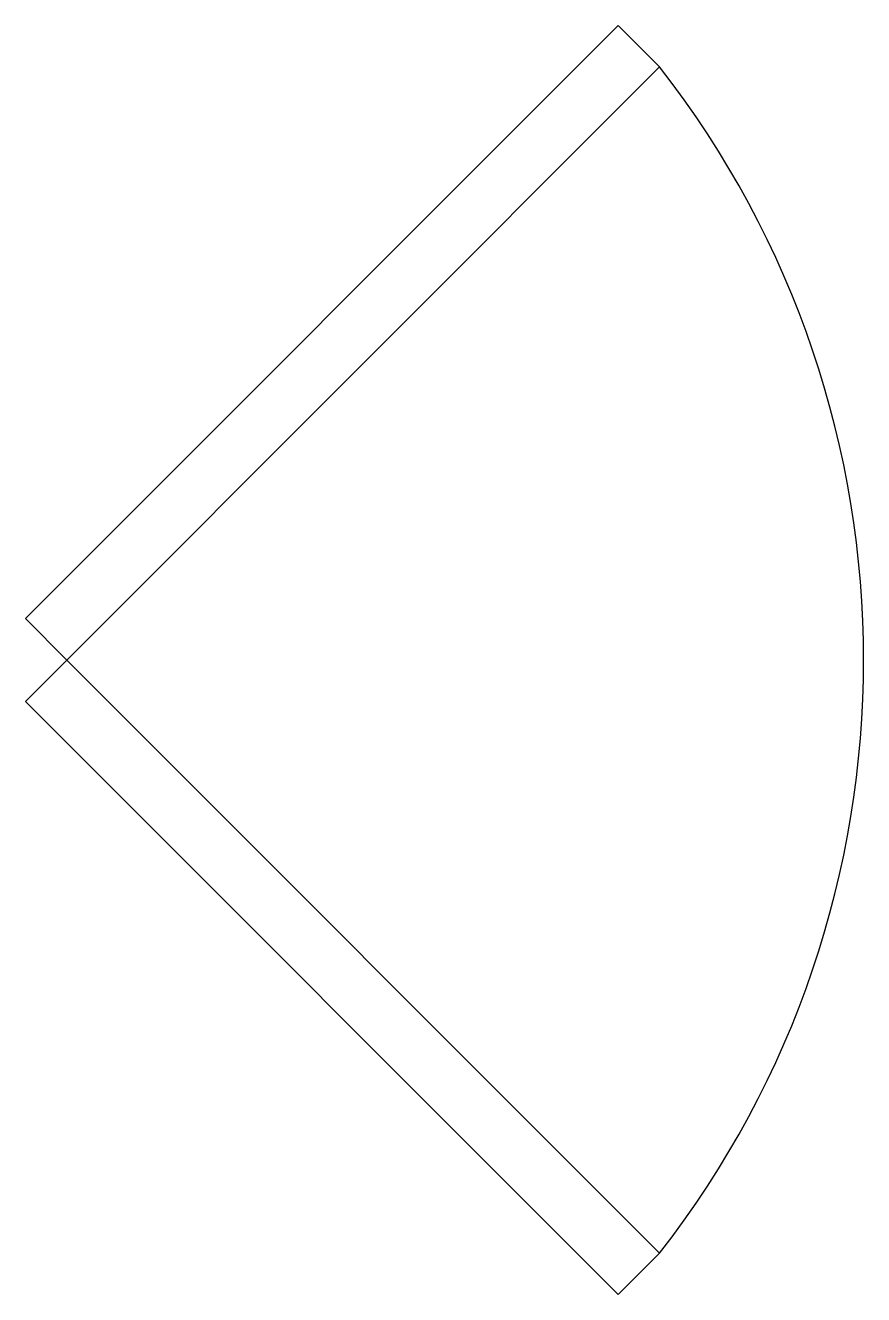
# Model space of a CAD drawing. Header units: millimetres. Extents: x -0.104 to 0.396, y 11.853 to 12.61.
import ezdxf

# ---------------------------------------------------------------- set-up
doc = ezdxf.new("R2010")
doc.units = ezdxf.units.MM
doc.header["$LTSCALE"] = 10
doc.linetypes.add('HIDDEN2', pattern=[0.1875, 0.125, -0.0625])
doc.layers.add('PORTAS', color=2, linetype='Continuous')

msp = doc.modelspace()

# ---------------------------------------------------------------- linework, layer by layer
at = {"layer": 'PORTAS'}
msp.add_lwpolyline([(-0.10446, 12.25635), (-0.07971, 12.2316), (0.27384, 12.58516), (0.24909, 12.6099)], close=True, dxfattribs=at)
at = {"layer": 'PORTAS', "color": 1, "linetype": 'HIDDEN2'}
msp.add_lwpolyline([(-0.10446, 12.20685), (-0.07971, 12.2316), (0.27384, 11.87805), (0.24909, 11.8533)], close=True, dxfattribs=at)
at = {"layer": 'PORTAS', "color": 1}
msp.add_arc((-0.17887, 12.2316), 0.57442, 322.01168, 37.98832, dxfattribs=at)

doc.saveas('drawing.dxf')
